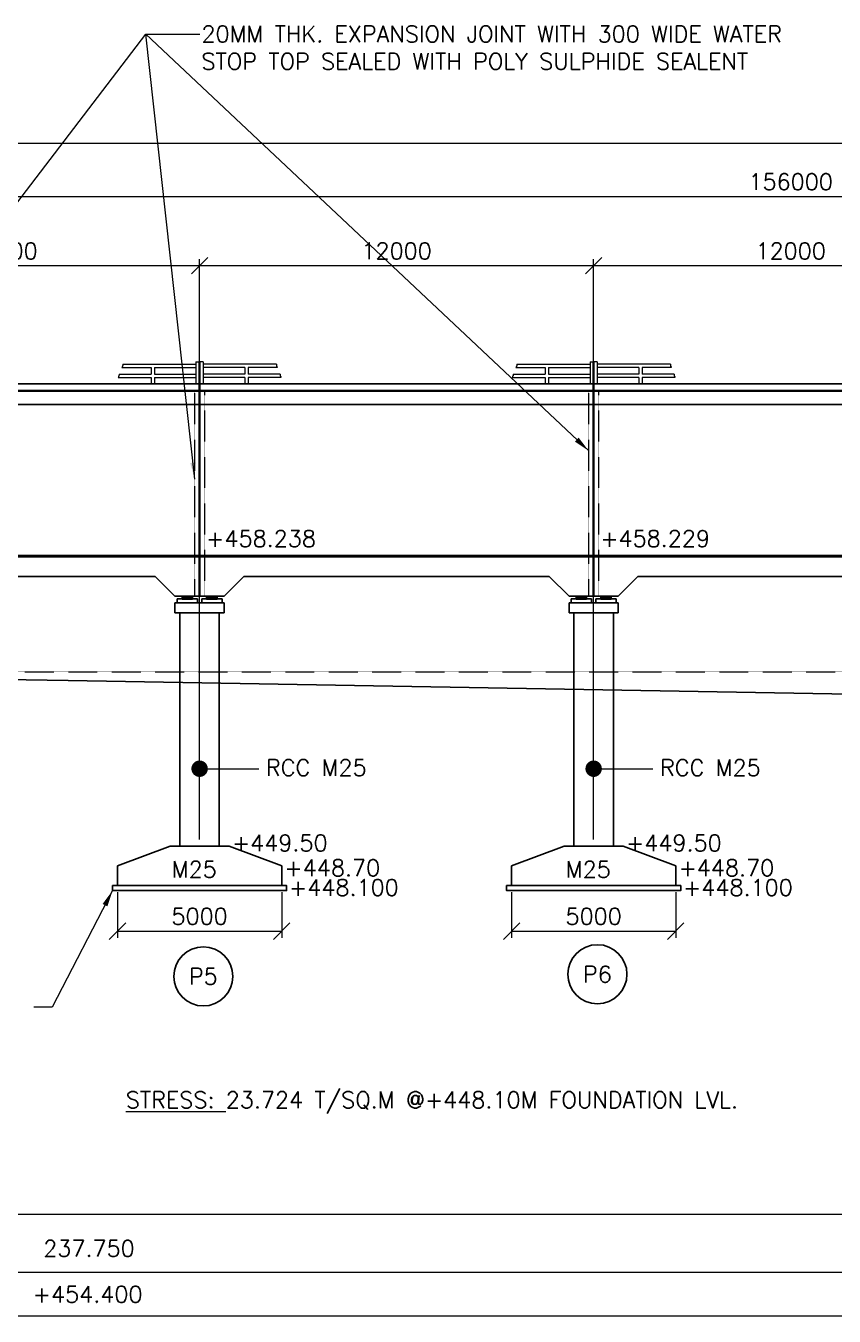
# Model space of a CAD drawing. Header units: millimetres. Extents: x -905235 to 365236, y -24492 to 346419.
# Drawn here: x 47111 to 71729, y 122022 to 161311 of the extents above; entities that cross this region are included whole.
import ezdxf
from ezdxf.enums import TextEntityAlignment as Align

# ---------------------------------------------------------------- set-up
doc = ezdxf.new("R2010")
doc.units = ezdxf.units.MM
doc.header["$LTSCALE"] = 9
doc.linetypes.add('HIDDEN', pattern=[0.375, 0.25, -0.125])
for name, color, linetype, lineweight in [('R_DASHED', 183, 'HIDDEN', 9), ('R_DIMENSION', 8, 'Continuous', 15), ('R_P.C.C', 94, 'Continuous', 15), ('R_TEXT G', 7, 'Continuous', 18)]:
    doc.layers.add(name, color=color, linetype=linetype, lineweight=lineweight)
doc.layers.add('R_HATCH', color=7, linetype='Continuous', lineweight=15, true_color=0xc7c7c7)
doc.styles.add('ROMANS', font='romans.shx')
doc.dimstyles.new('DIM-200', dxfattribs={"dimscale": 200, "dimtxt": 2.5, "dimasz": 2.5, "dimexe": 1, "dimexo": 1, "dimgap": 1, "dimtad": 1, "dimdec": 0, "dimzin": 0, "dimdsep": 46, "dimtxsty": 'ROMANS', "dimblk": 'OBLIQUE', "dimcen": 1, "dimclrd": 256, "dimclre": 256, "dimclrt": 7, "dimadec": 0, "dimazin": 0, "dimtfac": 1, "dimtdec": 0, "dimtofl": 0, "dimtmove": 0, "dimatfit": 3, "dimfxl": 1, "dimtolj": 1, "dimtzin": 0, "dimlwd": 9, "dimlwe": 9, "dimarcsym": 0})
doc.dimstyles.new('DIM-200$0', dxfattribs={"dimscale": 200, "dimtxt": 2.5, "dimasz": 2.5, "dimexe": 1, "dimexo": 1, "dimgap": 1, "dimtad": 1, "dimdec": 0, "dimzin": 0, "dimdsep": 46, "dimtxsty": 'ROMANS', "dimblk": 'OBLIQUE', "dimcen": 1, "dimclrd": 256, "dimclre": 256, "dimclrt": 7, "dimadec": 0, "dimazin": 0, "dimtfac": 1, "dimtdec": 0, "dimtofl": 0, "dimtmove": 0, "dimatfit": 3, "dimfxl": 1, "dimtolj": 1, "dimtzin": 0, "dimlwd": 9, "dimlwe": 9, "dimarcsym": 0})
pattern_1 = [(0, (-1402154.4514, 379726.94), (0, 6.985), [5.08, -1.905]), (90, (-1402154.4514, 379726.94), (-6.985, 4e-16), [5.08, -1.905])]
pattern_2 = [(0, (-1414154.4514, 379726.94), (0, 6.985), [5.08, -1.905]), (90, (-1414154.4514, 379726.94), (-6.985, 4e-16), [5.08, -1.905])]

# ---------------------------------------------------------------- blocks, each defined once
blk = doc.blocks.new('_Oblique')
at = {"color": 0, "linetype": 'ByBlock', "lineweight": -2}
blk.add_line((-0.5, -0.5), (0.5, 0.5), dxfattribs=at)
blk = doc.blocks.new('*D49')
at = {"layer": 'Defpoints', "color": 0, "transparency": 16777216}
for p in [(220404, 157736), (-7596, 143742), (220404, 143742)]:
    blk.add_point(p, dxfattribs=at)
at = {"layer": 'R_DIMENSION', "lineweight": 9, "transparency": 16777216}
for p, q in [((-7596, 143942), (-7596, 157936)), ((-7596, 157736), (220404, 157736)), ((220404, 143942), (220404, 157936))]:
    blk.add_line(p, q, dxfattribs=at)
at = {"layer": 'R_DIMENSION', "lineweight": 9, "transparency": 16777216, "xscale": 500, "yscale": 500, "zscale": 500, "rotation": 180}
blk.add_blockref('_Oblique', (-7596, 157736), dxfattribs=at)
at = {"layer": 'R_DIMENSION', "lineweight": 9, "transparency": 16777216, "xscale": 500, "yscale": 500, "zscale": 500}
blk.add_blockref('_Oblique', (220404, 157736), dxfattribs=at)
at = {"layer": 'R_DIMENSION', "color": 7, "transparency": 16777216, "insert": (106404, 158186), "char_height": 500, "attachment_point": 5, "style": 'ROMANS'}
blk.add_mtext('\\A1;228000', dxfattribs=at)
blk = doc.blocks.new('*D5')
at = {"layer": 'Defpoints', "color": 0, "transparency": 16777216}
for p in [(148404, 156112), (-7596, 143742), (148404, 135179)]:
    blk.add_point(p, dxfattribs=at)
at = {"layer": 'R_DIMENSION', "lineweight": 9, "transparency": 16777216}
for p, q in [((-7596, 143942), (-7596, 156312)), ((-7596, 156112), (148404, 156112)), ((148404, 135379), (148404, 156312))]:
    blk.add_line(p, q, dxfattribs=at)
at = {"layer": 'R_DIMENSION', "lineweight": 9, "transparency": 16777216, "xscale": 500, "yscale": 500, "zscale": 500, "rotation": 180}
blk.add_blockref('_Oblique', (-7596, 156112), dxfattribs=at)
at = {"layer": 'R_DIMENSION', "lineweight": 9, "transparency": 16777216, "xscale": 500, "yscale": 500, "zscale": 500}
blk.add_blockref('_Oblique', (148404, 156112), dxfattribs=at)
at = {"layer": 'R_DIMENSION', "color": 7, "transparency": 16777216, "insert": (70404, 156562), "char_height": 500, "attachment_point": 5, "style": 'ROMANS'}
blk.add_mtext('\\A1;156000', dxfattribs=at)
blk = doc.blocks.new('*D156')
at = {"layer": 'Defpoints', "color": 0, "transparency": 16777216}
for p in [(64404, 154007), (64404, 136332), (76404, 136332)]:
    blk.add_point(p, dxfattribs=at)
at = {"layer": 'R_DIMENSION', "lineweight": 9, "transparency": 16777216}
for p, q in [((64404, 136532), (64404, 154207)), ((76404, 136532), (76404, 154207)), ((76404, 154007), (64404, 154007))]:
    blk.add_line(p, q, dxfattribs=at)
at = {"layer": 'R_DIMENSION', "lineweight": 9, "transparency": 16777216, "xscale": 500, "yscale": 500, "zscale": 500, "rotation": 180}
blk.add_blockref('_Oblique', (64404, 154007), dxfattribs=at)
at = {"layer": 'R_DIMENSION', "lineweight": 9, "transparency": 16777216, "xscale": 500, "yscale": 500, "zscale": 500}
blk.add_blockref('_Oblique', (76404, 154007), dxfattribs=at)
at = {"layer": 'R_DIMENSION', "color": 7, "transparency": 16777216, "insert": (70404, 154457), "char_height": 500, "attachment_point": 5, "style": 'ROMANS'}
blk.add_mtext('\\A1;12000', dxfattribs=at)
blk = doc.blocks.new('*D157')
at = {"layer": 'Defpoints', "color": 0, "transparency": 16777216}
for p in [(52404, 154007), (52404, 136332), (64404, 136332)]:
    blk.add_point(p, dxfattribs=at)
at = {"layer": 'R_DIMENSION', "lineweight": 9, "transparency": 16777216}
for p, q in [((52404, 136532), (52404, 154207)), ((64404, 136532), (64404, 154207)), ((64404, 154007), (52404, 154007))]:
    blk.add_line(p, q, dxfattribs=at)
at = {"layer": 'R_DIMENSION', "lineweight": 9, "transparency": 16777216, "xscale": 500, "yscale": 500, "zscale": 500, "rotation": 180}
blk.add_blockref('_Oblique', (52404, 154007), dxfattribs=at)
at = {"layer": 'R_DIMENSION', "lineweight": 9, "transparency": 16777216, "xscale": 500, "yscale": 500, "zscale": 500}
blk.add_blockref('_Oblique', (64404, 154007), dxfattribs=at)
at = {"layer": 'R_DIMENSION', "color": 7, "transparency": 16777216, "insert": (58404, 154457), "char_height": 500, "attachment_point": 5, "style": 'ROMANS'}
blk.add_mtext('\\A1;12000', dxfattribs=at)
blk = doc.blocks.new('*D158')
at = {"layer": 'Defpoints', "color": 0, "transparency": 16777216}
for p in [(40404, 154007), (40404, 137196), (52404, 136332)]:
    blk.add_point(p, dxfattribs=at)
at = {"layer": 'R_DIMENSION', "lineweight": 9, "transparency": 16777216}
for p, q in [((40404, 137396), (40404, 154207)), ((52404, 136532), (52404, 154207)), ((52404, 154007), (40404, 154007))]:
    blk.add_line(p, q, dxfattribs=at)
at = {"layer": 'R_DIMENSION', "lineweight": 9, "transparency": 16777216, "xscale": 500, "yscale": 500, "zscale": 500, "rotation": 180}
blk.add_blockref('_Oblique', (40404, 154007), dxfattribs=at)
at = {"layer": 'R_DIMENSION', "lineweight": 9, "transparency": 16777216, "xscale": 500, "yscale": 500, "zscale": 500}
blk.add_blockref('_Oblique', (52404, 154007), dxfattribs=at)
at = {"layer": 'R_DIMENSION', "color": 7, "transparency": 16777216, "insert": (46404, 154457), "char_height": 500, "attachment_point": 5, "style": 'ROMANS'}
blk.add_mtext('\\A1;12000', dxfattribs=at)
blk = doc.blocks.new('*D185')
at = {"layer": 'Defpoints', "color": 0, "transparency": 16777216}
for p in [(49904, 135132), (54904, 135132), (54904, 133746)]:
    blk.add_point(p, dxfattribs=at)
at = {"layer": 'R_DIMENSION', "lineweight": 9, "transparency": 16777216}
for p, q in [((49904, 134932), (49904, 133546)), ((54904, 134932), (54904, 133546)), ((49904, 133746), (54904, 133746))]:
    blk.add_line(p, q, dxfattribs=at)
at = {"layer": 'R_DIMENSION', "lineweight": 9, "transparency": 16777216, "xscale": 500, "yscale": 500, "zscale": 500, "rotation": 180}
blk.add_blockref('_Oblique', (49904, 133746), dxfattribs=at)
at = {"layer": 'R_DIMENSION', "lineweight": 9, "transparency": 16777216, "xscale": 500, "yscale": 500, "zscale": 500}
blk.add_blockref('_Oblique', (54904, 133746), dxfattribs=at)
at = {"layer": 'R_DIMENSION', "color": 7, "transparency": 16777216, "insert": (52404, 134196), "char_height": 500, "attachment_point": 5, "style": 'ROMANS'}
blk.add_mtext('\\A1;5000', dxfattribs=at)
blk = doc.blocks.new('*D186')
at = {"layer": 'Defpoints', "color": 0, "transparency": 16777216}
for p in [(61904, 135132), (66904, 135132), (66904, 133746)]:
    blk.add_point(p, dxfattribs=at)
at = {"layer": 'R_DIMENSION', "lineweight": 9, "transparency": 16777216}
for p, q in [((61904, 134932), (61904, 133546)), ((66904, 134932), (66904, 133546)), ((61904, 133746), (66904, 133746))]:
    blk.add_line(p, q, dxfattribs=at)
at = {"layer": 'R_DIMENSION', "lineweight": 9, "transparency": 16777216, "xscale": 500, "yscale": 500, "zscale": 500, "rotation": 180}
blk.add_blockref('_Oblique', (61904, 133746), dxfattribs=at)
at = {"layer": 'R_DIMENSION', "lineweight": 9, "transparency": 16777216, "xscale": 500, "yscale": 500, "zscale": 500}
blk.add_blockref('_Oblique', (66904, 133746), dxfattribs=at)
at = {"layer": 'R_DIMENSION', "color": 7, "transparency": 16777216, "insert": (64404, 134196), "char_height": 500, "attachment_point": 5, "style": 'ROMANS'}
blk.add_mtext('\\A1;5000', dxfattribs=at)

msp = doc.modelspace()

# ---------------------------------------------------------------- hatches: boundary and pattern name
at = {"layer": 'R_HATCH'}
h = msp.add_hatch(dxfattribs=at)
h.set_pattern_fill('ANGLE', color=256)
h.set_pattern_definition(pattern_2)
h.paths.add_polyline_path([(52189.1, 143856.3), (52189.1, 143942.3), (51869.1, 143942.3), (51869.1, 143856.3)])
h = msp.add_hatch(dxfattribs=at)
h.set_pattern_fill('ANGLE', color=256)
h.set_pattern_definition(pattern_2)
h.paths.add_polyline_path([(52939.1, 143856.3), (52939.1, 143942.3), (52619.1, 143942.3), (52619.1, 143856.3)])
h = msp.add_hatch(dxfattribs=at)
h.set_pattern_fill('ANGLE', color=256)
h.set_pattern_definition(pattern_1)
h.paths.add_polyline_path([(64189.1, 143856.3), (64189.1, 143942.3), (63869.1, 143942.3), (63869.1, 143856.3)])
h = msp.add_hatch(dxfattribs=at)
h.set_pattern_fill('ANGLE', color=256)
h.set_pattern_definition(pattern_1)
h.paths.add_polyline_path([(64939.1, 143856.3), (64939.1, 143942.3), (64619.1, 143942.3), (64619.1, 143856.3)])

# ---------------------------------------------------------------- linework, layer by layer
for p, q in [((52394.1, 143942.3), (52394.1, 151082.3)), ((52414.1, 143942.3), (52414.1, 151082.3)), ((64394.1, 143942.3), (64394.1, 151082.3)), ((64414.1, 143942.3), (64414.1, 151082.3)), ((-7595.9, 150207.3), (220394.1, 150207.3)), ((-7595.9, 150182.3), (220394.1, 150182.3)), ((-7595.9, 149782.3), (220394.1, 149782.3)), ((-7595.9, 145182.3), (220394.1, 145182.3)), ((-7595.9, 145142.3), (220394.1, 145142.3)), ((29754.1, 144542.3), (51054.1, 144542.3)), ((51054.1, 144542.3), (51654.1, 143942.3)), ((53754.1, 144542.3), (53154.1, 143942.3)), ((53754.1, 144542.3), (63054.1, 144542.3)), ((63054.1, 144542.3), (63654.1, 143942.3)), ((65754.1, 144542.3), (65154.1, 143942.3)), ((65754.1, 144542.3), (75054.1, 144542.3)), ((52394.1, 143942.3), (51654.1, 143942.3)), ((51719.1, 143862.3), (51719.1, 143742.3)), ((51863.1, 143862.3), (51719.1, 143862.3)), ((51863.1, 143862.3), (51869.1, 143856.3)), ((51869.1, 143856.3), (51869.1, 143942.3)), ((51869.1, 143942.3), (52189.1, 143942.3)), ((51869.1, 143856.3), (52189.1, 143856.3)), ((52189.1, 143942.3), (52189.1, 143856.3)), ((52195.1, 143862.3), (52189.1, 143856.3)), ((52195.1, 143862.3), (52339.1, 143862.3)), ((52339.1, 143742.3), (52339.1, 143862.3)), ((52414.1, 143942.3), (53154.1, 143942.3)), ((52469.1, 143742.3), (52469.1, 143862.3)), ((52613.1, 143862.3), (52469.1, 143862.3)), ((52613.1, 143862.3), (52619.1, 143856.3)), ((52619.1, 143942.3), (52619.1, 143856.3)), ((52939.1, 143856.3), (52619.1, 143856.3)), ((52939.1, 143856.3), (52939.1, 143942.3)), ((52945.1, 143862.3), (52939.1, 143856.3)), ((52945.1, 143862.3), (53089.1, 143862.3)), ((53089.1, 143862.3), (53089.1, 143742.3)), ((64394.1, 143942.3), (63654.1, 143942.3)), ((63719.1, 143862.3), (63719.1, 143742.3)), ((63863.1, 143862.3), (63719.1, 143862.3)), ((63863.1, 143862.3), (63869.1, 143856.3)), ((63869.1, 143856.3), (63869.1, 143942.3)), ((63869.1, 143942.3), (64189.1, 143942.3)), ((63869.1, 143856.3), (64189.1, 143856.3)), ((64189.1, 143942.3), (64189.1, 143856.3)), ((64195.1, 143862.3), (64189.1, 143856.3)), ((64195.1, 143862.3), (64339.1, 143862.3)), ((64339.1, 143742.3), (64339.1, 143862.3)), ((64414.1, 143942.3), (65154.1, 143942.3)), ((64469.1, 143742.3), (64469.1, 143862.3)), ((64613.1, 143862.3), (64469.1, 143862.3)), ((64613.1, 143862.3), (64619.1, 143856.3)), ((64619.1, 143942.3), (64619.1, 143856.3)), ((64939.1, 143856.3), (64619.1, 143856.3)), ((64939.1, 143856.3), (64939.1, 143942.3)), ((64945.1, 143862.3), (64939.1, 143856.3)), ((64945.1, 143862.3), (65089.1, 143862.3)), ((65089.1, 143862.3), (65089.1, 143742.3)), ((51654.1, 143742.3), (53154.1, 143742.3)), ((51654.1, 143742.3), (51654.1, 143442.3)), ((53154.1, 143442.3), (51654.1, 143442.3)), ((51719.1, 143742.3), (52339.1, 143742.3)), ((51804.1, 136331.5), (51804.1, 143442.3)), ((53089.1, 143742.3), (52469.1, 143742.3)), ((53004.1, 136331.5), (53004.1, 143442.3)), ((53154.1, 143442.3), (53154.1, 143742.3)), ((63654.1, 143742.3), (65154.1, 143742.3)), ((63654.1, 143742.3), (63654.1, 143442.3)), ((65154.1, 143442.3), (63654.1, 143442.3)), ((63719.1, 143742.3), (64339.1, 143742.3)), ((63804.1, 136331.5), (63804.1, 143442.3)), ((65089.1, 143742.3), (64469.1, 143742.3)), ((65004.1, 136331.5), (65004.1, 143442.3)), ((65154.1, 143442.3), (65154.1, 143742.3)), ((49904.1, 135731.5), (51504.1, 136331.5)), ((51504.1, 136331.5), (53304.1, 136331.5)), ((54904.1, 135731.5), (53304.1, 136331.5)), ((61904.1, 135731.5), (63504.1, 136331.5)), ((63504.1, 136331.5), (65304.1, 136331.5)), ((66904.1, 135731.5), (65304.1, 136331.5)), ((49904.1, 135131.5), (49904.1, 135731.5)), ((54904.1, 135131.5), (54904.1, 135731.5)), ((61904.1, 135131.5), (61904.1, 135731.5)), ((66904.1, 135131.5), (66904.1, 135731.5)), ((49904.1, 135131.5), (54904.1, 135131.5)), ((61904.1, 135131.5), (66904.1, 135131.5))]:
    msp.add_line(p, q)
at = {"flags": 128}
msp.add_lwpolyline([(4414.1, 150407.3), (208394.1, 150407.3)], dxfattribs=at)
at = {"color": 4}
msp.add_lwpolyline([(-51595.9, 143412.3), (-26595.9, 143382.3), (-1595.9, 142792.3), (23404.1, 141777.3), (48404.1, 141372.3), (73404.1, 140937.3), (98404.1, 140657.3), (123404.1, 140747.3), (148404.1, 139779.3), (173404.1, 140817.3), (198404.1, 142492.3), (223404.1, 144727.3), (248404.1, 144947.3), (273404.1, 144897.3)], dxfattribs=at)
for points in [[(49754.1, 135131.5), (55054.1, 135131.5), (55054.1, 134981.5), (49754.1, 134981.5)], [(61754.1, 135131.5), (67054.1, 135131.5), (67054.1, 134981.5), (61754.1, 134981.5)]]:
    msp.add_lwpolyline(points, close=True)
for centre in [(52517.8, 132368), (64517.8, 132433)]:
    msp.add_circle(centre, 900)
at = {"layer": 'R_DASHED'}
msp.add_line((31737.4, 141642.3), (185717.5, 141642.3), dxfattribs=at)
for points in [[(52254.1, 150207.3), (52554.1, 150207.3), (52554.1, 143942.3), (52254.1, 143942.3)], [(64254.1, 150207.3), (64554.1, 150207.3), (64554.1, 143942.3), (64254.1, 143942.3)]]:
    msp.add_lwpolyline(points, close=True, dxfattribs=at)
at = {"layer": 'R_P.C.C'}
for p, q in [((50928.1, 150907.3), (50928.1, 150707.3)), ((51028.1, 150907.3), (51028.1, 150707.3)), ((53780.1, 150907.3), (53780.1, 150707.3)), ((53880.1, 150907.3), (53880.1, 150707.3)), ((62928.1, 150907.3), (62928.1, 150707.3)), ((63028.1, 150907.3), (63028.1, 150707.3)), ((65780.1, 150907.3), (65780.1, 150707.3)), ((65880.1, 150907.3), (65880.1, 150707.3)), ((50928.1, 150607.3), (50928.1, 150407.3)), ((51028.1, 150607.3), (51028.1, 150407.3)), ((53780.1, 150607.3), (53780.1, 150407.3)), ((53880.1, 150607.3), (53880.1, 150407.3)), ((62928.1, 150607.3), (62928.1, 150407.3)), ((63028.1, 150607.3), (63028.1, 150407.3)), ((65780.1, 150607.3), (65780.1, 150407.3)), ((65880.1, 150607.3), (65880.1, 150407.3)), ((252390.7, 125119.2), (-35557.8, 125119.2)), ((252390.7, 123352.6), (-35557.8, 123352.6)), ((252390.7, 122021.9), (-35557.8, 122021.9))]:
    msp.add_line(p, q, dxfattribs=at)
for points in [[(50039, 150907.3), (50928.1, 150907.3)], [(50064.3, 151007.3), (52294.1, 151007.3)], [(51028.1, 150907.3), (52294.1, 150907.3)], [(52294.1, 151082.3), (52294.1, 150407.3)], [(52514.1, 151082.3), (52514.1, 150407.3)], [(54743.9, 151007.3), (52514.1, 151007.3)], [(53780.1, 150907.3), (52514.1, 150907.3)], [(54769.1, 150907.3), (53880.1, 150907.3)], [(62039, 150907.3), (62928.1, 150907.3)], [(62064.3, 151007.3), (64294.1, 151007.3)], [(63028.1, 150907.3), (64294.1, 150907.3)], [(64294.1, 151082.3), (64294.1, 150407.3)], [(64514.1, 151082.3), (64514.1, 150407.3)], [(66743.9, 151007.3), (64514.1, 151007.3)], [(65780.1, 150907.3), (64514.1, 150907.3)], [(66769.1, 150907.3), (65880.1, 150907.3)], [(49927, 150607.3), (50928.1, 150607.3)], [(49952.2, 150707.3), (50928.1, 150707.3)], [(51028.1, 150707.3), (52294.1, 150707.3)], [(51028.1, 150607.3), (52294.1, 150607.3)], [(53780.1, 150707.3), (52514.1, 150707.3)], [(53780.1, 150607.3), (52514.1, 150607.3)], [(54855.9, 150707.3), (53880.1, 150707.3)], [(54881.2, 150607.3), (53880.1, 150607.3)], [(61927, 150607.3), (62928.1, 150607.3)], [(61952.2, 150707.3), (62928.1, 150707.3)], [(63028.1, 150707.3), (64294.1, 150707.3)], [(63028.1, 150607.3), (64294.1, 150607.3)], [(65780.1, 150707.3), (64514.1, 150707.3)], [(65780.1, 150607.3), (64514.1, 150607.3)], [(66855.9, 150707.3), (65880.1, 150707.3)], [(66881.2, 150607.3), (65880.1, 150607.3)]]:
    msp.add_lwpolyline(points, dxfattribs=at)
at = {"layer": 'R_P.C.C', "flags": 128}
for points in [[(52294.1, 151082.3), (52394.1, 151082.3)], [(52514.1, 151082.3), (52414.1, 151082.3)], [(64294.1, 151082.3), (64394.1, 151082.3)], [(64514.1, 151082.3), (64414.1, 151082.3)]]:
    msp.add_lwpolyline(points, dxfattribs=at)
at = {"layer": 'R_P.C.C'}
for points in [[(50064.3, 151007.3), (50064.3, 150994.2), (50065, 150973.3), (50057.1, 150964.8), (50065.6, 150954.4), (50051.9, 150942.6), (50046.7, 150930.9), (50039, 150907.3)], [(54743.9, 151007.3), (54743.8, 150994.2), (54743.2, 150973.3), (54751, 150964.8), (54742.5, 150954.4), (54756.3, 150942.6), (54761.5, 150930.9), (54769.1, 150907.3)], [(62064.3, 151007.3), (62064.3, 150994.2), (62065, 150973.3), (62057.1, 150964.8), (62065.6, 150954.4), (62051.9, 150942.6), (62046.7, 150930.9), (62039, 150907.3)], [(66743.9, 151007.3), (66743.8, 150994.2), (66743.2, 150973.3), (66751, 150964.8), (66742.5, 150954.4), (66756.3, 150942.6), (66761.5, 150930.9), (66769.1, 150907.3)], [(49952.2, 150707.3), (49952.3, 150694.2), (49952.9, 150673.3), (49945.1, 150664.8), (49953.6, 150654.4), (49939.8, 150642.6), (49934.6, 150630.9), (49927, 150607.3)], [(54855.9, 150707.3), (54855.9, 150694.2), (54855.3, 150673.3), (54863.1, 150664.8), (54854.6, 150654.4), (54868.3, 150642.6), (54873.6, 150630.9), (54881.2, 150607.3)], [(61952.2, 150707.3), (61952.3, 150694.2), (61952.9, 150673.3), (61945.1, 150664.8), (61953.6, 150654.4), (61939.8, 150642.6), (61934.6, 150630.9), (61927, 150607.3)], [(66855.9, 150707.3), (66855.9, 150694.2), (66855.3, 150673.3), (66863.1, 150664.8), (66854.6, 150654.4), (66868.3, 150642.6), (66873.6, 150630.9), (66881.2, 150607.3)]]:
    msp.add_spline(points, degree=3, dxfattribs=at)

# ---------------------------------------------------------------- texts
at = {"layer": 'R_TEXT G', "style": 'ROMANS'}
for s, p in [('RCC M25', (54425.9, 138473.7)), ('RCC M25', (66425.9, 138473.7)), ('+449.50', (53388.4, 136179.6)), ('+449.50', (65388.4, 136179.6)), ('M25', (51556.7, 135375.6)), ('+448.70', (54988.4, 135422.5)), ('M25', (63556.7, 135375.6)), ('+448.70', (66988.4, 135422.5))]:
    msp.add_text(s, height=500, dxfattribs=at).set_placement(p)
for s, p in [('P5', (52517.8, 132368)), ('P6', (64517.8, 132433))]:
    msp.add_text(s, height=500, dxfattribs=at).set_placement(p, align=Align.MIDDLE)
at = {"layer": 'R_TEXT G', "char_height": 500, "attachment_point": 1, "style": 'ROMANS'}
for s, insert, width in [('20MM THK. EXPANSION JOINT WITH 300 WIDE WATER STOP TOP SEALED WITH POLY SULPHIDE SEALENT', (52460.6, 161311.1), 21320.406), ('{\\LSTRESS:} 23.724 T/SQ.M @+448.10M FOUNDATION LVL.', (50158.3, 128858.8), 29877.315), ('237.750', (47642, 124334.7), 2468.761), ('+454.400', (47322.9, 122938.3), 1861.724)]:
    msp.add_mtext(s, dxfattribs=dict(at, insert=insert, width=width))
for s, width, gutter_width, insert in [('+458.238', 5423.713, 2750, (52604.1, 145948.3)), ('+458.229', 5423.713, 2750, (64604.1, 145948.3)), ('+448.100', 2139.755, 1250, (55125.7, 135322.5)), ('+448.100', 2139.755, 1250, (67125.7, 135322.5))]:
    msp.add_mtext_dynamic_manual_height_columns(s, width=width, gutter_width=gutter_width, heights=[0], dxfattribs=dict(at, insert=insert))

# ---------------------------------------------------------------- dimensions: what is measured, and where the dimension line sits
at = {"layer": 'R_DIMENSION'}
for base, p1, p2, dimstyle, picture, middle in [((220404.1, 157736.3), (-7595.9, 143742.3), (220404.1, 143742.3), 'DIM-200', '*D49', (106404.1, 158186.3)), ((148404.1, 156112.2), (-7595.9, 143742.3), (148404.1, 135179.3), 'DIM-200', '*D5', (70404.1, 156562.2)), ((40404.1, 154006.6), (52404.1, 136331.5), (40404.1, 137196.3), 'DIM-200$0', '*D158', (46404.1, 154456.6)), ((52404.1, 154006.6), (64404.1, 136331.5), (52404.1, 136331.5), 'DIM-200$0', '*D157', (58404.1, 154456.6)), ((64404.1, 154006.6), (76404.1, 136331.5), (64404.1, 136331.5), 'DIM-200$0', '*D156', (70404.1, 154456.6))]:
    dim = msp.add_linear_dim(base=base, p1=p1, p2=p2, dimstyle=dimstyle, dxfattribs=at)
    dim.commit()
    dim.dimension.update_dxf_attribs({"geometry": picture, "text_midpoint": middle})
for base, p1, p2, picture, middle in [((54904.1, 133745.8), (49904.1, 135131.5), (54904.1, 135131.5), '*D185', (52404.1, 134195.8)), ((66904.1, 133745.8), (61904.1, 135131.5), (66904.1, 135131.5), '*D186', (64404.1, 134195.8))]:
    dim = msp.add_linear_dim(base=base, p1=p1, p2=p2, dimstyle='DIM-200$0', override={"dimarcsym": 1}, dxfattribs=at)
    dim.commit()
    dim.dimension.update_dxf_attribs({"geometry": picture, "text_midpoint": middle})

# ---------------------------------------------------------------- leaders
for points, override in [([(40414.1, 147512.3), (50769.3, 161056.2), (52415.8, 161056.2)], {"dimgap": 1, "dimtad": 0, "dimarcsym": 1}), ([(52254.1, 147512.3), (50769.3, 161056.2), (52415.8, 161056.2)], {"dimgap": 1, "dimtad": 0, "dimarcsym": 1}), ([(64254.1, 148369.3), (50769.3, 161056.2)], {"dimgap": 1, "dimtad": 0, "dimarcsym": 1}), ([(52404.1, 138691.1), (54208.4, 138691.1)], {"dimgap": 1, "dimtad": 0, "dimldrblk": 'Dot', "dimarcsym": 1}), ([(64404.1, 138691.1), (66208.4, 138691.1)], {"dimgap": 1, "dimtad": 0, "dimldrblk": 'Dot', "dimarcsym": 1}), ([(49754.1, 134981.5), (47913.1, 131429.5), (47358.6, 131429.5)], {"dimgap": 1, "dimtad": 0})]:
    msp.add_leader(points, dimstyle='DIM-200', override=override, dxfattribs=at)

doc.saveas('drawing.dxf')
